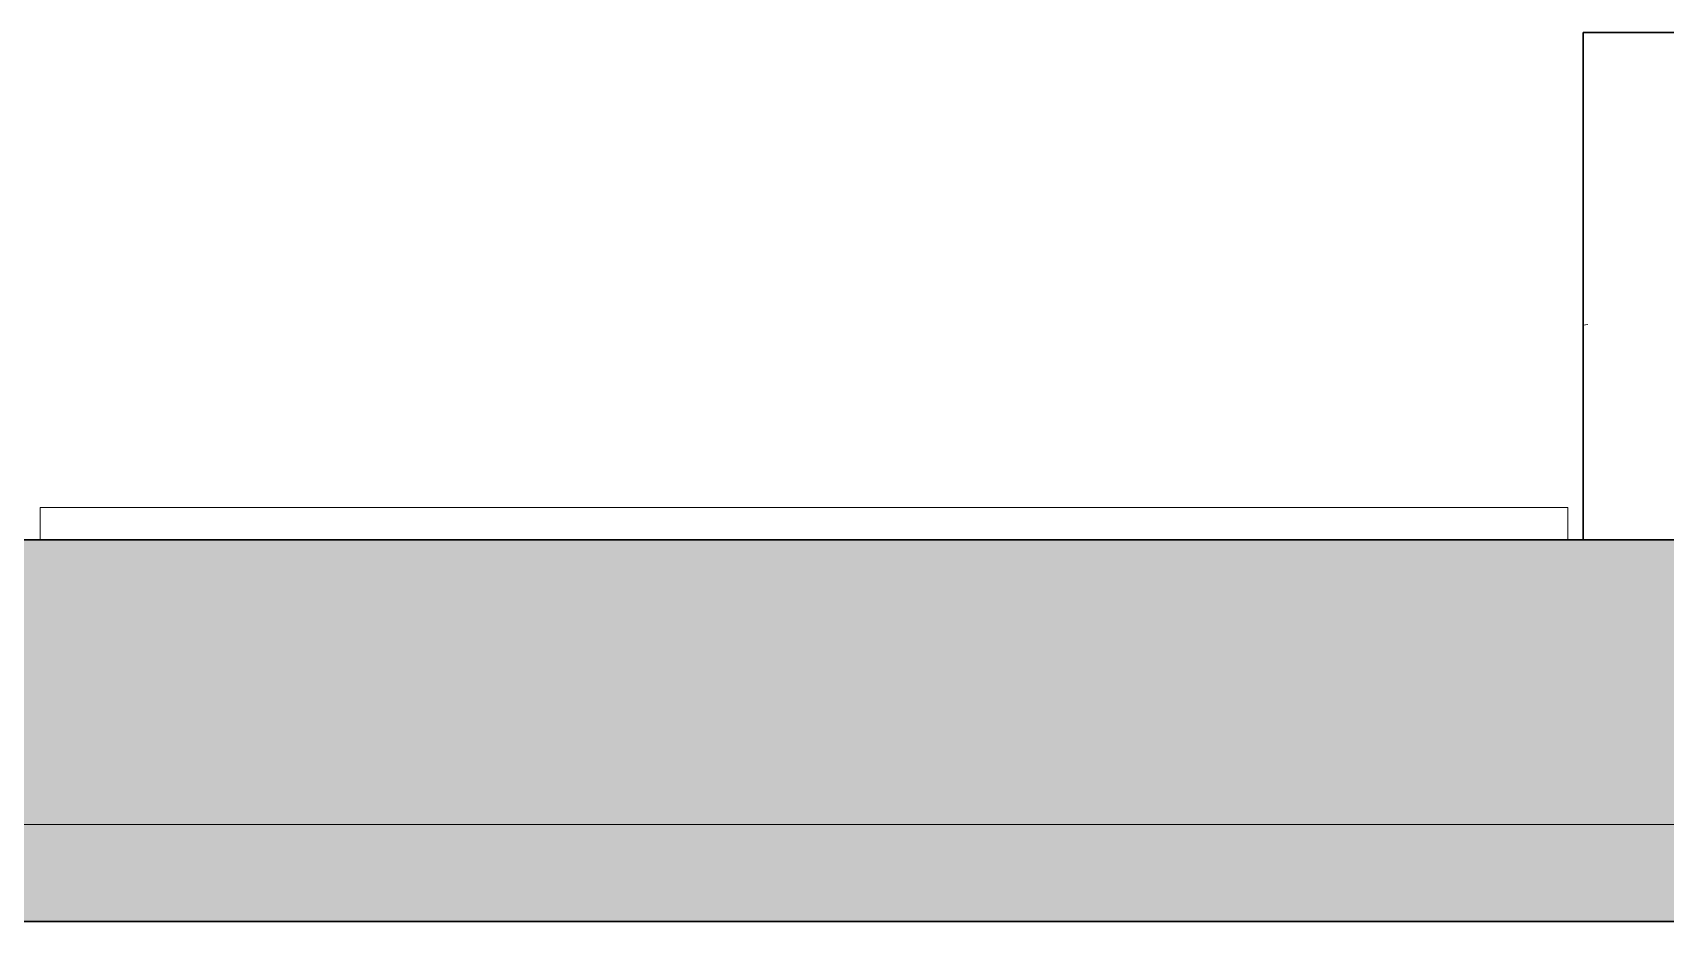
# Model space of a CAD drawing. Header units: millimetres. Extents: x 155927 to 326028, y -36033 to 97293.
# Drawn here: x 193801 to 195520, y 34246 to 35182 of the extents above; entities that cross this region are included whole.
import ezdxf

# ---------------------------------------------------------------- set-up
doc = ezdxf.new("R2010")
doc.units = ezdxf.units.MM
doc.header["$MEASUREMENT"] = 0
for name, color, linetype, lineweight in [('A-GLAZ', 7, 'CONTINUOUS', 9), ('A-GLAZ-CURT', 7, 'CONTINUOUS', 9), ('A-WALL', 7, 'CONTINUOUS', 9), ('A-WALL-PATT', 7, 'CONTINUOUS', 9), ('I-WALL', 7, 'CONTINUOUS', 9)]:
    doc.layers.add(name, color=color, linetype=linetype, lineweight=lineweight)

msp = doc.modelspace()

# ---------------------------------------------------------------- hatches: boundary and pattern name
at = {"layer": 'A-WALL-PATT'}
h = msp.add_hatch(color=256, dxfattribs=at)
h.paths.add_polyline_path([(230840.8, 34347.6), (230840.8, 34647.6), (229692.8, 34647.6), (229692.8, 34347.6), (230269.8, 34347.6)], flags=0)
h.paths.add_polyline_path([(220908.8, 34347.6), (220908.8, 34647.6), (202317.8, 34647.6), (202317.8, 34347.6), (220564.5, 34347.6)], flags=0)
h.paths.add_polyline_path([(200283.7, 34347.6), (200283.7, 34647.6), (197317.8, 34647.6), (197317.8, 34437.6), (197292.8, 34437.6), (197292.8, 34347.6), (198727.6, 34347.6)], flags=0)
h.paths.add_polyline_path([(195683.8, 34347.6), (195683.8, 34437.6), (195658.8, 34437.6), (195658.8, 34647.6), (193317.8, 34647.6), (193317.8, 34347.6), (195658.8, 34347.6)], flags=0)
h.paths.add_polyline_path([(190533.8, 34347.6), (190533.8, 34647.6), (187318, 34647.6), (187318, 34347.6), (190235.5, 34347.6)], flags=0)
h.paths.add_polyline_path([(185283.8, 34347.6), (185283.8, 34647.6), (166692.8, 34647.6), (166692.8, 34347.6), (184169.7, 34347.6)], flags=0)
h.paths.add_polyline_path([(157908.8, 34347.6), (157908.8, 34647.6), (156760.8, 34647.6), (156760.8, 34347.6), (157480.1, 34347.6)], flags=0)
h = msp.add_hatch(color=256, dxfattribs=at)
h.paths.add_polyline_path([(197638.4, 34245.6), (197638.4, 34347.6), (197292.8, 34347.6), (197292.8, 34245.6)], flags=0)
h.paths.add_polyline_path([(195683.8, 34245.6), (195683.8, 34347.6), (193317.8, 34347.6), (193317.8, 34245.6), (193875, 34245.6)], flags=0)
h.paths.add_polyline_path([(190533.8, 34245.6), (190533.8, 34347.6), (189324.8, 34347.6), (189324.8, 34245.6), (190235.5, 34245.6)], flags=0)

# ---------------------------------------------------------------- linework, layer by layer
at = {"layer": 'A-GLAZ', "lineweight": 30}
for p, q in [((195683.8, 35181.6), (195433.8, 35181.6)), ((195433.8, 35181.6), (195433.8, 34647.6)), ((195433.8, 34647.6), (195658.8, 34647.6))]:
    msp.add_line(p, q, dxfattribs=at)
at = {"layer": 'A-GLAZ', "linetype": 'Continuous'}
msp.add_line((195433.8, 34873.6), (195438.6, 34874.2), dxfattribs=at)
at = {"layer": 'A-GLAZ-CURT', "lineweight": 20}
for p, q in [((195417.8, 34681.6), (193808.8, 34681.6)), ((193808.8, 34681.6), (193808.8, 34647.6)), ((195417.8, 34647.6), (195417.8, 34681.6)), ((193808.8, 34647.6), (195417.8, 34647.6))]:
    msp.add_line(p, q, dxfattribs=at)
at = {"layer": 'A-WALL', "lineweight": 30}
msp.add_line((195433.8, 34647.6), (193317.8, 34647.6), dxfattribs=at)
at = {"layer": 'A-WALL'}
msp.add_line((193317.8, 34347.6), (195683.8, 34347.6), dxfattribs=at)
at = {"layer": 'I-WALL'}
msp.add_line((195683.8, 34347.6), (193317.8, 34347.6), dxfattribs=at)
at = {"layer": 'I-WALL', "lineweight": 30}
msp.add_line((193317.8, 34245.6), (195683.8, 34245.6), dxfattribs=at)

doc.saveas('drawing.dxf')
